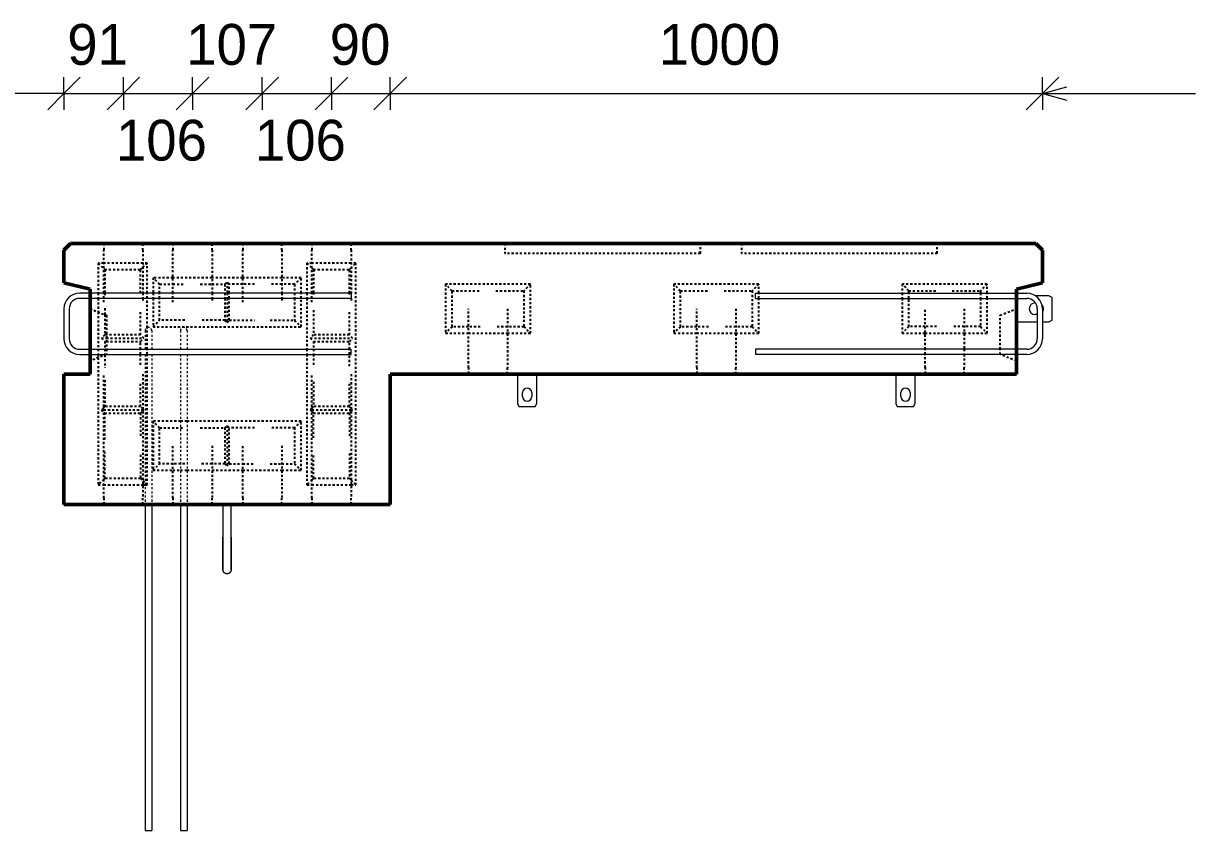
# Model space of a CAD drawing. Header units: millimetres. Extents: x -2992 to 12313, y -2035 to 19954.
# Drawn here: x -441 to 1356, y 17235 to 18473 of the extents above; entities that cross this region are included whole.
import ezdxf

# ---------------------------------------------------------------- set-up
doc = ezdxf.new("R2010")
doc.units = ezdxf.units.MM
doc.linetypes.add('Dash', pattern=[6.36, 3.18, -3.18])
for name, color, linetype, lineweight in [('A-ANNO-DIMS', 211, 'Continuous', 9), ('A-ANNO-DIMS-25', 211, 'Continuous', 9), ('A-DETL-MBND', 5, 'Continuous', 18), ('A-GENM', 13, 'Continuous', 18), ('A-WALL', 113, 'Continuous', 25), ('A-WALL-HDLN', 110, 'Dash', 25), ('G-ANNO-TEXT', 231, 'Continuous', 9), ('S-RBAR', 171, 'Continuous', 18)]:
    doc.layers.add(name, color=color, linetype=linetype, lineweight=lineweight)
doc.styles.add('Nirmala UI Semilight_1', font='NirmalaS.ttf', dxfattribs={"height": 62.5})
doc.dimstyles.new('Arrow_Filled_-_2_5_NI_UI', dxfattribs={"dimscale": 304.8, "dimtxt": 65.460247, "dimasz": 0.164042, "dimexe": 0.082021, "dimexo": 0.0625, "dimgap": 0.082021, "dimtad": 1, "dimdec": 0, "dimzin": 0, "dimdsep": 46, "dimtxsty": 'Nirmala UI Semilight_1', "dimblk1": 'OBLIQUE', "dimblk2": 'OBLIQUE', "dimsah": 1, "dimcen": 0.09, "dimazin": 0, "dimtfac": 1, "dimtdec": 4, "dimtix": 1, "dimtmove": 0, "dimatfit": 3, "dimfxl": 0.082021, "dimfxlon": 1, "dimtvp": 1, "dimtolj": 1, "dimtzin": 0, "dimarcsym": 2})
doc.dimstyles.new('Arrow_Filled_-_2_5_NI_UI_1', dxfattribs={"dimscale": 304.8, "dimtxt": 65.460247, "dimasz": 0.164042, "dimexe": 0.082021, "dimexo": 0.0625, "dimgap": 0.082021, "dimtad": 1, "dimdec": 0, "dimzin": 0, "dimdsep": 46, "dimtxsty": 'Nirmala UI Semilight_1', "dimblk1": 'OBLIQUE', "dimblk2": 'OBLIQUE', "dimsah": 1, "dimcen": 0.09, "dimazin": 0, "dimtfac": 1, "dimtdec": 4, "dimtix": 1, "dimtmove": 2, "dimatfit": 3, "dimfxl": 0.082021, "dimfxlon": 1, "dimtvp": 1, "dimtolj": 1, "dimtzin": 0, "dimarcsym": 2})

# ---------------------------------------------------------------- blocks, each defined once
blk = doc.blocks.new('RR spread anchor face based - RR-SA-2_5-150-1726819-Elevation Top')
at = {"layer": 'A-GENM'}
for p, q in [((1783.8, 17935.4), (1783.8, 17890.4)), ((1813.8, 17890.4), (1813.8, 17935.4)), ((1791.8, 17900.9), (1791.8, 17906.9)), ((1805.8, 17906.9), (1805.8, 17900.9)), ((1783.8, 17890.4), (1786.3, 17885.4)), ((1786.3, 17885.4), (1811.3, 17885.4)), ((1811.3, 17885.4), (1813.8, 17890.4))]:
    blk.add_line(p, q, dxfattribs=at)
for centre, start, end in [((1798.8, 17906.9), 360, 180), ((1798.8, 17900.9), 180, 0)]:
    blk.add_arc(centre, 7, start, end, dxfattribs=at)
blk = doc.blocks.new('RR spread anchor face based - RR-SA-3_0-200-1726827-Elevation Top')
at = {"layer": 'A-GENM'}
for p, q in [((2577.5, 18044.4), (2577.8, 18044.4)), ((2598.8, 18055.4), (2577.9, 18055.4)), ((2603.8, 18052.9), (2598.8, 18055.4)), ((2603.8, 18017.9), (2603.8, 18052.9)), ((2580.8, 18026.4), (2577.5, 18026.4)), ((2548.8, 18015.4), (2580.8, 18015.4)), ((2588.8, 18015.4), (2598.8, 18015.4)), ((2598.8, 18015.4), (2603.8, 18017.9))]:
    blk.add_line(p, q, dxfattribs=at)
for centre, start, end in [((2577.5, 18035.4), 90, 270), ((2581.5, 18035.4), 325.337, 43.1233)]:
    blk.add_arc(centre, 9, start, end, dxfattribs=at)
blk = doc.blocks.new('12_7Ø_ Lifting Insert_COLUMN - 12_9Ø Lifting insert-1653057-Elevation Top')
at = {"layer": 'A-GENM'}
for p, q in [((1332.5, 17735.4), (1332.5, 17685.4)), ((1345.2, 17685.4), (1345.2, 17735.4))]:
    blk.add_line(p, q, dxfattribs=at)
at = {"layer": 'A-GENM', "flags": 128}
for points in [[(1332.5, 17685.4), (1332.5, 17683.4), (1332.5, 17681.4), (1332.5, 17679.4), (1332.5, 17677.5), (1332.5, 17675.5), (1332.5, 17673.5), (1332.5, 17671.6), (1332.5, 17669.7), (1332.5, 17667.8), (1332.5, 17666), (1332.5, 17664.1), (1332.5, 17662.3), (1332.5, 17660.6), (1332.5, 17658.9), (1332.5, 17657.2), (1332.5, 17655.6), (1332.5, 17654), (1332.5, 17652.5), (1332.5, 17651), (1332.5, 17649.6), (1332.5, 17648.2), (1332.5, 17646.9), (1332.5, 17645.7), (1332.5, 17644.5), (1332.5, 17643.4), (1332.5, 17642.3), (1332.5, 17641.3), (1332.5, 17640.4), (1332.5, 17639.6), (1332.5, 17638.8), (1332.5, 17638.1), (1332.5, 17637.5), (1332.5, 17637), (1332.5, 17636.5), (1332.5, 17636.2), (1332.5, 17635.9), (1332.5, 17635.6), (1332.5, 17635.5), (1332.5, 17635.4), (1332.5, 17635.4)], [(1332.5, 17635.4), (1332.5, 17635.5), (1332.5, 17635.6), (1332.5, 17635.8), (1332.5, 17636.1), (1332.5, 17636.4), (1332.5, 17636.9), (1332.5, 17637.4), (1332.5, 17638), (1332.5, 17638.6), (1332.5, 17639.4), (1332.5, 17640.2), (1332.5, 17641.1), (1332.5, 17642), (1332.5, 17643.1), (1332.5, 17644.2), (1332.5, 17645.3), (1332.5, 17646.6), (1332.5, 17647.8), (1332.5, 17649.2), (1332.5, 17650.6), (1332.5, 17652.1), (1332.5, 17653.6), (1332.5, 17655.1), (1332.5, 17656.8), (1332.5, 17658.4), (1332.5, 17660.1), (1332.5, 17661.9), (1332.5, 17663.6), (1332.5, 17665.5), (1332.5, 17667.3), (1332.5, 17669.2), (1332.5, 17671.1), (1332.5, 17673), (1332.5, 17675), (1332.5, 17676.9), (1332.5, 17678.9), (1332.5, 17680.9), (1332.5, 17682.9), (1332.5, 17684.9), (1332.5, 17685.4)], [(1345.2, 17685.4), (1345.2, 17683.4), (1345.2, 17681.4), (1345.2, 17679.4), (1345.2, 17677.5), (1345.2, 17675.5), (1345.2, 17673.5), (1345.2, 17671.6), (1345.2, 17669.7), (1345.2, 17667.8), (1345.2, 17666), (1345.2, 17664.1), (1345.2, 17662.3), (1345.2, 17660.6), (1345.2, 17658.9), (1345.2, 17657.2), (1345.2, 17655.6), (1345.2, 17654), (1345.2, 17652.5), (1345.2, 17651), (1345.2, 17649.6), (1345.2, 17648.2), (1345.2, 17646.9), (1345.2, 17645.7), (1345.2, 17644.5), (1345.2, 17643.4), (1345.2, 17642.3), (1345.2, 17641.3), (1345.2, 17640.4), (1345.2, 17639.6), (1345.2, 17638.8), (1345.2, 17638.1), (1345.2, 17637.5), (1345.2, 17637), (1345.2, 17636.5), (1345.2, 17636.2), (1345.2, 17635.9), (1345.2, 17635.6), (1345.2, 17635.5), (1345.2, 17635.4), (1345.2, 17635.4)], [(1345.2, 17635.4), (1345.2, 17635.5), (1345.2, 17635.6), (1345.2, 17635.8), (1345.2, 17636.1), (1345.2, 17636.4), (1345.2, 17636.9), (1345.2, 17637.4), (1345.2, 17638), (1345.2, 17638.6), (1345.2, 17639.4), (1345.2, 17640.2), (1345.2, 17641.1), (1345.2, 17642), (1345.2, 17643.1), (1345.2, 17644.2), (1345.2, 17645.3), (1345.2, 17646.6), (1345.2, 17647.8), (1345.2, 17649.2), (1345.2, 17650.6), (1345.2, 17652.1), (1345.2, 17653.6), (1345.2, 17655.1), (1345.2, 17656.8), (1345.2, 17658.4), (1345.2, 17660.1), (1345.2, 17661.9), (1345.2, 17663.6), (1345.2, 17665.5), (1345.2, 17667.3), (1345.2, 17669.2), (1345.2, 17671.1), (1345.2, 17673), (1345.2, 17675), (1345.2, 17676.9), (1345.2, 17678.9), (1345.2, 17680.9), (1345.2, 17682.9), (1345.2, 17684.9), (1345.2, 17685.4)], [(1345.2, 17635.4), (1345.1, 17635.2), (1345.1, 17634.9), (1345.1, 17634.7), (1345.1, 17634.4), (1345, 17634.2), (1345, 17633.9), (1344.9, 17633.7), (1344.8, 17633.4), (1344.7, 17633.2), (1344.7, 17633), (1344.5, 17632.7), (1344.4, 17632.5), (1344.3, 17632.3), (1344.2, 17632.1), (1344, 17631.8), (1343.9, 17631.6), (1343.7, 17631.4), (1343.6, 17631.2), (1343.4, 17631.1), (1343.2, 17630.9), (1343, 17630.7), (1342.8, 17630.5), (1342.7, 17630.4), (1342.4, 17630.2), (1342.2, 17630.1), (1342, 17630), (1341.8, 17629.8), (1341.6, 17629.7), (1341.3, 17629.6), (1341.1, 17629.5), (1340.9, 17629.4), (1340.6, 17629.3), (1340.4, 17629.3), (1340.1, 17629.2), (1339.9, 17629.2), (1339.6, 17629.1), (1339.4, 17629.1), (1339.1, 17629.1), (1338.9, 17629.1), (1338.6, 17629.1), (1338.4, 17629.1), (1338.1, 17629.1), (1337.9, 17629.2), (1337.6, 17629.2), (1337.4, 17629.2), (1337.1, 17629.3), (1336.9, 17629.4), (1336.6, 17629.5), (1336.4, 17629.6), (1336.2, 17629.7), (1335.9, 17629.8), (1335.7, 17629.9), (1335.5, 17630), (1335.3, 17630.2), (1335.1, 17630.3), (1334.9, 17630.5), (1334.7, 17630.6), (1334.5, 17630.8), (1334.3, 17631), (1334.1, 17631.1), (1334, 17631.3), (1333.8, 17631.5), (1333.6, 17631.7), (1333.5, 17631.9), (1333.4, 17632.2), (1333.2, 17632.4), (1333.1, 17632.6), (1333, 17632.8), (1332.9, 17633.1), (1332.8, 17633.3), (1332.7, 17633.5), (1332.7, 17633.8), (1332.6, 17634), (1332.6, 17634.3), (1332.5, 17634.5), (1332.5, 17634.8), (1332.5, 17635), (1332.5, 17635.3), (1332.5, 17635.4)]]:
    blk.add_lwpolyline(points, dxfattribs=at)
blk = doc.blocks.new('DIMBLOCK4-Elevation Top')
at = {"layer": 'A-ANNO-DIMS-25'}
for p, q in [((-378.7, 18365.4), (-353.7, 18390.4)), ((-378.7, 18365.4), (-378.7, 18390.4)), ((-287.7, 18365.4), (-262.7, 18390.4)), ((-287.7, 18365.4), (-287.7, 18390.4)), ((-378.7, 18365.4), (-403.7, 18340.4)), ((-378.7, 18365.4), (-287.7, 18365.4)), ((-378.7, 18365.4), (-378.7, 18340.4)), ((-287.7, 18365.4), (-312.7, 18340.4)), ((-287.7, 18365.4), (-287.7, 18340.4))]:
    blk.add_line(p, q, dxfattribs=at)
at = {"layer": 'A-ANNO-DIMS-25', "color": 0, "insert": (-373.7, 18472), "char_height": 62.5, "width": 97.119, "attachment_point": 1, "line_spacing_factor": 1.142579, "style": 'Nirmala UI Semilight_1'}
blk.add_mtext('91', dxfattribs=at)
blk = doc.blocks.new('_Oblique')
at = {"color": 0, "linetype": 'ByBlock', "lineweight": -2}
blk.add_line((-0.5, -0.5), (0.5, 0.5), dxfattribs=at)
blk = doc.blocks.new('DIMBLOCK5-Elevation Top')
at = {"layer": 'A-ANNO-DIMS-25'}
for p, q in [((-287.7, 18365.4), (-262.7, 18390.4)), ((-287.7, 18365.4), (-287.7, 18390.4)), ((-181.7, 18365.4), (-156.7, 18390.4)), ((-181.7, 18365.4), (-181.7, 18390.4)), ((-287.7, 18365.4), (-312.7, 18340.4)), ((-287.7, 18365.4), (-181.7, 18365.4)), ((-287.7, 18365.4), (-287.7, 18340.4)), ((-181.7, 18365.4), (-206.7, 18340.4)), ((-181.7, 18365.4), (-181.7, 18340.4))]:
    blk.add_line(p, q, dxfattribs=at)
at = {"layer": 'A-ANNO-DIMS-25', "color": 0, "insert": (-299, 18325.1), "char_height": 62.5, "width": 154.248, "attachment_point": 1, "line_spacing_factor": 1.142579, "style": 'Nirmala UI Semilight_1'}
blk.add_mtext('106', dxfattribs=at)
blk = doc.blocks.new('DIMBLOCK6-Elevation Top')
at = {"layer": 'A-ANNO-DIMS-25'}
for p, q in [((-181.7, 18365.4), (-156.7, 18390.4)), ((-181.7, 18365.4), (-181.7, 18390.4)), ((-74.7, 18365.4), (-49.7, 18390.4)), ((-74.7, 18365.4), (-74.7, 18390.4)), ((-181.7, 18365.4), (-206.7, 18340.4)), ((-181.7, 18365.4), (-74.7, 18365.4)), ((-181.7, 18365.4), (-181.7, 18340.4)), ((-74.7, 18365.4), (-99.7, 18340.4)), ((-74.7, 18365.4), (-74.7, 18340.4))]:
    blk.add_line(p, q, dxfattribs=at)
at = {"layer": 'A-ANNO-DIMS-25', "color": 0, "insert": (-191.3, 18472), "char_height": 62.5, "width": 151.392, "attachment_point": 1, "line_spacing_factor": 1.142579, "style": 'Nirmala UI Semilight_1'}
blk.add_mtext('107', dxfattribs=at)
blk = doc.blocks.new('DIMBLOCK7-Elevation Top')
at = {"layer": 'A-ANNO-DIMS-25'}
for p, q in [((-74.7, 18365.4), (-49.7, 18390.4)), ((-74.7, 18365.4), (-74.7, 18390.4)), ((31.3, 18365.4), (56.3, 18390.4)), ((31.3, 18365.4), (31.3, 18390.4)), ((-74.7, 18365.4), (-99.7, 18340.4)), ((-74.7, 18365.4), (31.3, 18365.4)), ((-74.7, 18365.4), (-74.7, 18340.4)), ((31.3, 18365.4), (6.3, 18340.4)), ((31.3, 18365.4), (31.3, 18340.4))]:
    blk.add_line(p, q, dxfattribs=at)
at = {"layer": 'A-ANNO-DIMS-25', "color": 0, "insert": (-86, 18325.1), "char_height": 62.5, "width": 154.248, "attachment_point": 1, "line_spacing_factor": 1.142579, "style": 'Nirmala UI Semilight_1'}
blk.add_mtext('106', dxfattribs=at)
blk = doc.blocks.new('DIMBLOCK8-Elevation Top')
at = {"layer": 'A-ANNO-DIMS-25'}
for p, q in [((31.3, 18365.4), (56.3, 18390.4)), ((31.3, 18365.4), (31.3, 18390.4)), ((121.3, 18365.4), (146.3, 18390.4)), ((121.3, 18365.4), (121.3, 18390.4)), ((31.3, 18365.4), (6.3, 18340.4)), ((31.3, 18365.4), (121.3, 18365.4)), ((31.3, 18365.4), (31.3, 18340.4)), ((121.3, 18365.4), (96.3, 18340.4)), ((121.3, 18365.4), (121.3, 18340.4))]:
    blk.add_line(p, q, dxfattribs=at)
at = {"layer": 'A-ANNO-DIMS-25', "color": 0, "insert": (28.7, 18472), "char_height": 62.5, "width": 114.258, "attachment_point": 1, "line_spacing_factor": 1.142579, "style": 'Nirmala UI Semilight_1'}
blk.add_mtext('90', dxfattribs=at)
blk = doc.blocks.new('DIMBLOCK9-Elevation Top')
at = {"layer": 'A-ANNO-DIMS-25'}
for p, q in [((121.3, 18365.4), (146.3, 18390.4)), ((121.3, 18365.4), (121.3, 18390.4)), ((1121.3, 18365.4), (1146.3, 18390.4)), ((1121.3, 18365.4), (1121.3, 18390.4)), ((121.3, 18365.4), (96.3, 18340.4)), ((121.3, 18365.4), (1121.3, 18365.4)), ((121.3, 18365.4), (121.3, 18340.4)), ((1121.3, 18365.4), (1096.3, 18340.4)), ((1121.3, 18365.4), (1121.3, 18340.4))]:
    blk.add_line(p, q, dxfattribs=at)
at = {"layer": 'A-ANNO-DIMS-25', "color": 0, "insert": (533.2, 18472), "char_height": 62.5, "width": 211.377, "attachment_point": 1, "line_spacing_factor": 1.142579, "style": 'Nirmala UI Semilight_1'}
blk.add_mtext('1000', dxfattribs=at)

msp = doc.modelspace()

# ---------------------------------------------------------------- linework, layer by layer
at = {"layer": 'A-DETL-MBND'}
for p, q in [((-378.7, 18365.4), (-555.2, 18365.4)), ((-254.2, 17235.4), (-253.4, 17235.4))]:
    msp.add_line(p, q, dxfattribs=at)
at = {"layer": 'A-WALL', "lineweight": 50}
for p, q in [((-368.7, 18135.4), (-378.7, 18125.4)), ((1111.3, 18135.4), (-368.7, 18135.4)), ((1121.3, 18125.4), (1111.3, 18135.4)), ((-378.7, 18125.4), (-378.7, 18075.4)), ((1121.3, 18075.4), (1121.3, 18125.4)), ((-378.7, 18075.4), (-338.7, 18065.4)), ((-338.7, 18065.4), (-338.7, 17935.4)), ((1081.3, 18065.4), (1121.3, 18075.4)), ((1081.3, 17935.4), (1081.3, 18065.4)), ((-338.7, 17935.4), (-378.7, 17935.4)), ((-378.7, 17935.4), (-378.7, 17735.4)), ((121.3, 17935.4), (1081.3, 17935.4)), ((121.3, 17735.4), (121.3, 17935.4)), ((-378.7, 17735.4), (121.3, 17735.4))]:
    msp.add_line(p, q, dxfattribs=at)
at = {"layer": 'A-WALL-HDLN'}
for p, q in [((-317.7, 18135.4), (-317.7, 18125.4)), ((-257.7, 18125.4), (-257.7, 18135.4)), ((-211.7, 18135.4), (-211.7, 18125.4)), ((-151.7, 18125.4), (-151.7, 18135.4)), ((-104.7, 18135.4), (-104.7, 18125.4)), ((-44.7, 18125.4), (-44.7, 18135.4)), ((1.3, 18135.4), (1.3, 18125.4)), ((61.3, 18125.4), (61.3, 18135.4)), ((296.9, 18135.4), (296.9, 18120.4)), ((596.9, 18120.4), (596.9, 18135.4)), ((660.1, 18135.4), (660.1, 18120.4)), ((960.1, 18120.4), (960.1, 18135.4)), ((596.9, 18120.4), (296.9, 18120.4)), ((960.1, 18120.4), (660.1, 18120.4)), ((-317.8, 18105.4), (-326.2, 18105.4)), ((-326.2, 18105.4), (-326.2, 18059.5)), ((-326.2, 18105.4), (-317.8, 18097)), ((-257.8, 18105.4), (-317.7, 18105.4)), ((-317.7, 18096.9), (-316.2, 18095.4)), ((-316.2, 18095.4), (-261.2, 18095.4)), ((-316.2, 18095.4), (-316.2, 18059.5)), ((-261.2, 18095.4), (-257.8, 18098.9)), ((-261.2, 18059.5), (-261.2, 18095.4)), ((-251.2, 18105.4), (-257.7, 18105.4)), ((-257.7, 18099), (-251.2, 18105.4)), ((-251.2, 18059.5), (-251.2, 18105.4)), ((1.2, 18105.4), (-6.2, 18105.4)), ((-6.2, 18105.4), (-6.2, 18059.5)), ((-6.2, 18105.4), (1.2, 18098)), ((61.2, 18105.4), (1.3, 18105.4)), ((1.3, 18097.9), (3.8, 18095.4)), ((3.8, 18095.4), (58.8, 18095.4)), ((3.8, 18095.4), (3.8, 18059.5)), ((58.8, 18095.4), (61.2, 18097.9)), ((58.8, 18059.5), (58.8, 18095.4)), ((68.8, 18105.4), (61.3, 18105.4)), ((61.3, 18098), (68.8, 18105.4)), ((68.8, 17765.4), (68.8, 18105.4)), ((-242.1, 18082.9), (-242.1, 18059.5)), ((-211.8, 18082.9), (-242.1, 18082.9)), ((-232.1, 18072.9), (-242.1, 18082.9)), ((-151.8, 18082.9), (-211.7, 18082.9)), ((-104.8, 18082.9), (-151.7, 18082.9)), ((-132.1, 18072.9), (-128.7, 18076.3)), ((-125.3, 18072.9), (-128.7, 18076.3)), ((-128.7, 18076.3), (-128.7, 18059.5)), ((-44.8, 18082.9), (-104.7, 18082.9)), ((-15.3, 18082.9), (-44.7, 18082.9)), ((-15.3, 18082.9), (-25.3, 18072.9)), ((-15.3, 18059.5), (-15.3, 18082.9)), ((-326.2, 18059.4), (-326.2, 18051.5)), ((-316.2, 18059.4), (-316.2, 18054.8)), ((-251.2, 18051.5), (-251.2, 18059.4)), ((-242.1, 18059.4), (-242.1, 18051.5)), ((-232.1, 18059.5), (-232.1, 18072.9)), ((-232.1, 18072.9), (-211.8, 18072.9)), ((-232.1, 18051.5), (-232.1, 18059.4)), ((-211.7, 18072.9), (-193.7, 18072.9)), ((-169.7, 18072.9), (-151.8, 18072.9)), ((-151.7, 18072.9), (-132.1, 18072.9)), ((-132.1, 18072.9), (-132.1, 18059.5)), ((-132.1, 18059.4), (-132.1, 18051.5)), ((-128.7, 18059.4), (-128.7, 18051.5)), ((-104.8, 18072.9), (-125.3, 18072.9)), ((-125.3, 18059.5), (-125.3, 18072.9)), ((-125.3, 18051.5), (-125.3, 18059.4)), ((-86.7, 18072.9), (-104.7, 18072.9)), ((-44.8, 18072.9), (-62.7, 18072.9)), ((-25.3, 18072.9), (-44.7, 18072.9)), ((-25.3, 18072.9), (-25.3, 18059.5)), ((-25.3, 18059.4), (-25.3, 18051.5)), ((-15.3, 18051.5), (-15.3, 18059.4)), ((-6.2, 18059.4), (-6.2, 18051.5)), ((3.8, 18059.4), (3.8, 18057.4)), ((58.8, 18057.4), (58.8, 18059.4)), ((336.3, 18072.9), (206.3, 18072.9)), ((206.3, 18072.9), (206.3, 17997.9)), ((216.3, 18062.9), (206.3, 18072.9)), ((216.3, 18062.9), (259.3, 18062.9)), ((216.3, 18007.9), (216.3, 18062.9)), ((283.3, 18062.9), (326.3, 18062.9)), ((336.3, 18072.9), (326.3, 18062.9)), ((326.3, 18062.9), (326.3, 18007.9)), ((336.3, 17997.9), (336.3, 18072.9)), ((686.3, 18072.9), (556.3, 18072.9)), ((556.3, 18072.9), (556.3, 17997.9)), ((566.3, 18062.9), (556.3, 18072.9)), ((566.3, 18062.9), (609.3, 18062.9)), ((566.3, 18007.9), (566.3, 18062.9)), ((633.3, 18062.9), (676.3, 18062.9)), ((686.3, 18072.9), (676.3, 18062.9)), ((676.3, 18062.9), (676.3, 18007.9)), ((686.3, 18059.5), (686.3, 18072.9)), ((686.3, 18051.5), (686.3, 18059.4)), ((1036.3, 18073.1), (906.3, 18073.1)), ((906.3, 18073.1), (906.3, 18059.5)), ((916.3, 18063.1), (906.3, 18073.1)), ((906.3, 18059.4), (906.3, 18051.5)), ((916.3, 18063.1), (959.6, 18063.1)), ((916.3, 18059.5), (916.3, 18063.1)), ((916.3, 18051.5), (916.3, 18059.4)), ((982.9, 18063.1), (1026.3, 18063.1)), ((1036.3, 18073.1), (1026.3, 18063.1)), ((1026.3, 18063.1), (1026.3, 18059.5)), ((1026.3, 18059.4), (1026.3, 18051.5)), ((1036.3, 18059.5), (1036.3, 18073.1)), ((1036.3, 18051.5), (1036.3, 18059.4)), ((-326.2, 18051.4), (-326.2, 18030.5)), ((-251.2, 18006.6), (-251.2, 18051.4)), ((-242.1, 18051.4), (-242.1, 18007.9)), ((-232.1, 18017.9), (-232.1, 18051.4)), ((-132.1, 18051.4), (-132.1, 18017.9)), ((-128.7, 18051.4), (-128.7, 18014.5)), ((-125.3, 18017.9), (-125.3, 18051.4)), ((-25.3, 18051.4), (-25.3, 18017.9)), ((-15.3, 18007.9), (-15.3, 18051.4)), ((-6.2, 18051.4), (-6.2, 17973.5)), ((686.3, 17997.9), (686.3, 18051.4)), ((906.3, 18051.4), (906.3, 17998.1)), ((916.3, 18008.1), (916.3, 18051.4)), ((1026.3, 18051.4), (1026.3, 18008.1)), ((1036.3, 17998.1), (1036.3, 18051.4)), ((-338.7, 18035.4), (-313.7, 18025.4)), ((-326.2, 18030.4), (-326.2, 17973.5)), ((-316.2, 18036.1), (-316.2, 18026.5)), ((-316.2, 18026.4), (-316.2, 17995.4)), ((-313.7, 18025.4), (-313.7, 17973.5)), ((-261.2, 17995.4), (-261.2, 18031.4)), ((3.8, 18033.4), (3.8, 17995.4)), ((58.8, 17995.4), (58.8, 18033.4)), ((1056.3, 18025.4), (1081.2, 18035.4)), ((1056.3, 17973.5), (1056.3, 18025.4)), ((-251.2, 17973.5), (-251.2, 18006.5)), ((-242.1, 18007.9), (-232.1, 18017.9)), ((-242.1, 18007.9), (-15.3, 18007.9)), ((-193.7, 18017.9), (-232.1, 18017.9)), ((-132.1, 18017.9), (-169.7, 18017.9)), ((-132.1, 18017.9), (-128.7, 18014.5)), ((-128.7, 18014.5), (-125.3, 18017.9)), ((-125.3, 18017.9), (-86.7, 18017.9)), ((-62.7, 18017.9), (-25.3, 18017.9)), ((-25.3, 18017.9), (-15.3, 18007.9)), ((216.3, 18007.9), (206.3, 17997.9)), ((241.2, 18007.9), (216.3, 18007.9)), ((259.3, 18007.9), (241.3, 18007.9)), ((301.2, 18007.9), (283.3, 18007.9)), ((326.3, 18007.9), (301.3, 18007.9)), ((326.3, 18007.9), (336.3, 17997.9)), ((566.3, 18007.9), (556.3, 17997.9)), ((591.2, 18007.9), (566.3, 18007.9)), ((609.3, 18007.9), (591.3, 18007.9)), ((651.2, 18007.9), (633.3, 18007.9)), ((676.3, 18007.9), (651.3, 18007.9)), ((676.3, 18007.9), (686.3, 17997.9)), ((916.3, 18008.1), (906.3, 17998.1)), ((941.2, 18008.1), (916.3, 18008.1)), ((959, 18008.1), (941.3, 18008.1)), ((1001.2, 18008.1), (983.6, 18008.1)), ((1026.3, 18008.1), (1001.3, 18008.1)), ((1026.3, 18008.1), (1036.3, 17998.1)), ((-316.2, 17995.4), (-321.2, 17990.4)), ((-321.2, 17990.4), (-316.2, 17985.4)), ((-321.2, 17990.4), (-313.8, 17990.4)), ((-313.8, 17995.4), (-316.2, 17995.4)), ((-261.2, 17995.4), (-313.7, 17995.4)), ((-313.7, 17990.4), (-256.2, 17990.4)), ((-256.2, 17990.4), (-261.2, 17995.4)), ((-261.2, 17985.4), (-256.2, 17990.4)), ((3.8, 17995.4), (-1.2, 17990.4)), ((-1.2, 17990.4), (3.8, 17985.4)), ((-1.2, 17990.4), (63.8, 17990.4)), ((58.8, 17995.4), (3.8, 17995.4)), ((63.8, 17990.4), (58.8, 17995.4)), ((58.8, 17985.4), (63.8, 17990.4)), ((206.3, 17997.9), (241.2, 17997.9)), ((241.3, 17997.9), (301.2, 17997.9)), ((301.3, 17997.9), (336.3, 17997.9)), ((556.3, 17997.9), (591.2, 17997.9)), ((591.3, 17997.9), (651.2, 17997.9)), ((651.3, 17997.9), (686.3, 17997.9)), ((906.3, 17998.1), (941.2, 17998.1)), ((941.3, 17998.1), (1001.2, 17998.1)), ((1001.3, 17998.1), (1036.3, 17998.1)), ((-326.2, 17973.4), (-326.2, 17965.5)), ((-316.2, 17985.4), (-316.2, 17973.5)), ((-316.2, 17985.4), (-313.8, 17985.4)), ((-316.2, 17973.4), (-316.2, 17965.5)), ((-313.7, 17985.4), (-261.2, 17985.4)), ((-313.7, 17973.4), (-313.7, 17965.4)), ((-261.2, 17973.5), (-261.2, 17985.4)), ((-261.2, 17965.5), (-261.2, 17973.4)), ((-251.2, 17965.5), (-251.2, 17973.4)), ((-6.2, 17973.4), (-6.2, 17965.5)), ((3.8, 17985.4), (3.8, 17973.5)), ((3.8, 17985.4), (58.8, 17985.4)), ((3.8, 17973.4), (3.8, 17965.5)), ((58.8, 17973.5), (58.8, 17985.4)), ((58.8, 17965.5), (58.8, 17973.4)), ((941.3, 17965.5), (941.3, 17973.4)), ((1056.3, 17965.4), (1056.3, 17973.4)), ((-313.9, 17965.4), (-338.7, 17955.5)), ((-326.2, 17965.4), (-326.2, 17960.5)), ((-326.2, 17960.4), (-326.2, 17765.4)), ((-316.2, 17965.4), (-316.2, 17964.5)), ((-316.2, 17964.4), (-316.2, 17944.8)), ((-261.2, 17949.5), (-261.2, 17965.4)), ((-251.2, 17765.4), (-251.2, 17965.4)), ((-6.2, 17965.4), (-6.2, 17765.4)), ((3.8, 17965.4), (3.8, 17947.4)), ((58.8, 17947.4), (58.8, 17965.4)), ((1081.2, 17955.5), (1056.4, 17965.4)), ((241.3, 17945.4), (241.3, 17935.5)), ((301.3, 17935.5), (301.3, 17945.4)), ((591.3, 17945.4), (591.3, 17935.4)), ((651.3, 17935.4), (651.3, 17945.4)), ((941.3, 17945.4), (941.3, 17935.5)), ((1001.3, 17935.5), (1001.3, 17945.4)), ((-316.2, 17926.1), (-316.2, 17885.4)), ((-261.2, 17885.4), (-261.2, 17921.4)), ((3.8, 17923.4), (3.8, 17885.4)), ((58.8, 17885.4), (58.8, 17923.4)), ((-317.8, 17883.9), (-321.2, 17880.4)), ((-321.2, 17880.4), (-317.8, 17877)), ((-321.2, 17880.4), (-317.8, 17880.4)), ((-316.2, 17885.4), (-317.7, 17884)), ((-317.7, 17880.4), (-257.8, 17880.4)), ((-261.2, 17885.4), (-316.2, 17885.4)), ((-257.8, 17882), (-261.2, 17885.4)), ((-261.2, 17875.4), (-257.8, 17878.9)), ((-256.2, 17880.4), (-257.7, 17881.9)), ((-257.7, 17879), (-256.2, 17880.4)), ((-257.7, 17880.4), (-256.2, 17880.4)), ((1.2, 17882.9), (-1.2, 17880.4)), ((-1.2, 17880.4), (1.2, 17878)), ((-1.2, 17880.4), (1.2, 17880.4)), ((3.8, 17885.4), (1.3, 17883)), ((1.3, 17880.4), (61.2, 17880.4)), ((58.8, 17885.4), (3.8, 17885.4)), ((61.2, 17883), (58.8, 17885.4)), ((63.8, 17880.4), (61.3, 17882.9)), ((61.3, 17878), (63.8, 17880.4)), ((61.3, 17880.4), (63.8, 17880.4)), ((-317.7, 17876.9), (-316.2, 17875.4)), ((-316.2, 17834.8), (-316.2, 17875.4)), ((-316.2, 17875.4), (-261.2, 17875.4)), ((-261.2, 17875.4), (-261.2, 17839.5)), ((-242.1, 17862.9), (-242.1, 17787.9)), ((-200.1, 17862.9), (-242.1, 17862.9)), ((-232.1, 17852.9), (-242.1, 17862.9)), ((-190.1, 17862.9), (-200, 17862.9)), ((-15.3, 17862.9), (-190, 17862.9)), ((-15.3, 17862.9), (-25.3, 17852.9)), ((-15.3, 17787.9), (-15.3, 17862.9)), ((1.3, 17877.9), (3.8, 17875.4)), ((3.8, 17837.4), (3.8, 17875.4)), ((3.8, 17875.4), (58.8, 17875.4)), ((58.8, 17875.4), (61.2, 17877.9)), ((58.8, 17875.4), (58.8, 17837.4)), ((-232.1, 17797.9), (-232.1, 17852.9)), ((-232.1, 17852.9), (-200.1, 17852.9)), ((-200, 17852.9), (-193.7, 17852.9)), ((-169.7, 17852.9), (-132.1, 17852.9)), ((-132.1, 17852.9), (-128.7, 17856.3)), ((-132.1, 17852.9), (-132.1, 17797.9)), ((-125.3, 17852.9), (-128.7, 17856.3)), ((-128.7, 17856.3), (-128.7, 17794.5)), ((-86.7, 17852.9), (-125.3, 17852.9)), ((-125.3, 17797.9), (-125.3, 17852.9)), ((-25.3, 17852.9), (-62.7, 17852.9)), ((-25.3, 17852.9), (-25.3, 17797.9)), ((-316.2, 17775.4), (-316.2, 17816.1)), ((-261.2, 17811.4), (-261.2, 17775.4)), ((3.8, 17775.4), (3.8, 17813.4)), ((58.8, 17813.4), (58.8, 17775.4)), ((-242.1, 17787.9), (-232.1, 17797.9)), ((-211.8, 17797.9), (-232.1, 17797.9)), ((-200.1, 17797.9), (-211.7, 17797.9)), ((-193.7, 17797.9), (-200, 17797.9)), ((-151.8, 17797.9), (-169.7, 17797.9)), ((-132.1, 17797.9), (-151.7, 17797.9)), ((-132.1, 17797.9), (-128.7, 17794.5)), ((-128.7, 17794.5), (-125.3, 17797.9)), ((-125.3, 17797.9), (-104.8, 17797.9)), ((-104.7, 17797.9), (-86.7, 17797.9)), ((-62.7, 17797.9), (-44.8, 17797.9)), ((-44.7, 17797.9), (-25.3, 17797.9)), ((-25.3, 17797.9), (-15.3, 17787.9)), ((-317.8, 17773.9), (-326.2, 17765.4)), ((-316.2, 17775.4), (-317.7, 17774)), ((-261.2, 17775.4), (-316.2, 17775.4)), ((-261.2, 17775.4), (-257.8, 17772)), ((-257.7, 17771.9), (-254.2, 17768.4)), ((-242.1, 17787.9), (-211.8, 17787.9)), ((-211.7, 17787.9), (-200.1, 17787.9)), ((-200, 17787.9), (-190.1, 17787.9)), ((-190, 17787.9), (-151.8, 17787.9)), ((-151.7, 17787.9), (-104.8, 17787.9)), ((-104.7, 17787.9), (-44.8, 17787.9)), ((-44.7, 17787.9), (-15.3, 17787.9)), ((1.2, 17772.9), (-6.2, 17765.4)), ((3.8, 17775.4), (1.3, 17773)), ((58.8, 17775.4), (3.8, 17775.4)), ((58.8, 17775.4), (61.2, 17773)), ((61.3, 17772.9), (68.8, 17765.4)), ((-326.2, 17765.4), (-317.8, 17765.4)), ((-317.7, 17765.4), (-257.8, 17765.4)), ((-257.7, 17765.4), (-254.2, 17765.4)), ((-254.1, 17768.3), (-251.2, 17765.4)), ((-254.1, 17765.4), (-251.2, 17765.4)), ((-6.2, 17765.4), (1.2, 17765.4)), ((1.3, 17765.4), (61.2, 17765.4)), ((61.3, 17765.4), (68.8, 17765.4)), ((-317.7, 17745.4), (-317.7, 17735.4)), ((-257.7, 17735.5), (-257.7, 17745.4)), ((-211.7, 17745.4), (-211.7, 17735.5)), ((-151.7, 17735.5), (-151.7, 17745.4)), ((-104.7, 17745.4), (-104.7, 17735.5)), ((-44.7, 17735.5), (-44.7, 17745.4)), ((1.3, 17745.4), (1.3, 17735.5)), ((61.3, 17735.5), (61.3, 17745.4))]:
    msp.add_line(p, q, dxfattribs=at)
at = {"layer": 'A-WALL-HDLN', "flags": 128}
for points in [[(-317.7, 18059.5), (-317.7, 18062.6), (-317.7, 18075), (-317.7, 18090), (-317.7, 18106.7), (-317.7, 18124.3), (-317.7, 18125.4)], [(-257.7, 18125.4), (-257.7, 18107.8), (-257.7, 18091), (-257.7, 18075.9), (-257.7, 18063.3), (-257.7, 18059.5)], [(-211.7, 18059.5), (-211.7, 18062.6), (-211.7, 18075), (-211.7, 18090), (-211.7, 18106.7), (-211.7, 18124.3), (-211.7, 18125.4)], [(-151.7, 18125.4), (-151.7, 18107.8), (-151.7, 18091), (-151.7, 18075.9), (-151.7, 18063.3), (-151.7, 18059.5)], [(-104.7, 18059.5), (-104.7, 18062.6), (-104.7, 18075), (-104.7, 18090), (-104.7, 18106.7), (-104.7, 18124.3), (-104.7, 18125.4)], [(-44.7, 18125.4), (-44.7, 18107.8), (-44.7, 18091), (-44.7, 18075.9), (-44.7, 18063.3), (-44.7, 18059.5)], [(1.3, 18059.5), (1.3, 18062.6), (1.3, 18075), (1.3, 18090), (1.3, 18106.7), (1.3, 18124.3), (1.3, 18125.4)], [(61.3, 18125.4), (61.3, 18107.8), (61.3, 18091), (61.3, 18075.9), (61.3, 18063.3), (61.3, 18059.5)], [(-317.7, 18051.5), (-317.7, 18053.2), (-317.7, 18059.4)], [(-257.7, 18059.4), (-257.7, 18053.7), (-257.7, 18051.5)], [(-211.7, 18051.5), (-211.7, 18053.2), (-211.7, 18059.4)], [(-151.7, 18059.4), (-151.7, 18053.7), (-151.7, 18051.5)], [(-104.7, 18051.5), (-104.7, 18053.2), (-104.7, 18059.4)], [(-44.7, 18059.4), (-44.7, 18053.7), (-44.7, 18051.5)], [(1.3, 18051.5), (1.3, 18053.2), (1.3, 18059.4)], [(-317.7, 18045.4), (-317.7, 18047.4), (-317.7, 18051.4)], [(-257.7, 18051.4), (-257.7, 18047.7), (-257.7, 18045.4), (-257.7, 18045.4)], [(-211.7, 18045.4), (-211.7, 18047.4), (-211.7, 18051.4)], [(-151.7, 18051.4), (-151.7, 18047.7), (-151.7, 18045.4), (-151.7, 18045.4)], [(-104.7, 18045.4), (-104.7, 18047.4), (-104.7, 18051.4)], [(-44.7, 18051.4), (-44.7, 18047.7), (-44.7, 18045.4), (-44.7, 18045.4)], [(1.3, 18045.4), (1.3, 18047.4), (1.3, 18051.4)], [(61.3, 18051.4), (61.3, 18047.7), (61.3, 18045.4), (61.3, 18045.4)], [(241.3, 17945.4), (241.3, 17964.2), (241.3, 17982.1), (241.3, 17998.4), (241.3, 18012.4), (241.3, 18023.4), (241.3, 18031.1), (241.3, 18035), (241.3, 18035.4)], [(301.3, 18035.4), (301.3, 18033.5), (301.3, 18027.6), (301.3, 18018.2), (301.3, 18005.6), (301.3, 17990.4), (301.3, 17973.1), (301.3, 17954.7), (301.3, 17945.4)], [(591.3, 17945.4), (591.3, 17964.2), (591.3, 17982.1), (591.3, 17998.4), (591.3, 18012.4), (591.3, 18023.4), (591.3, 18031.1), (591.3, 18035), (591.3, 18035.4)], [(651.3, 18035.4), (651.3, 18033.5), (651.3, 18027.6), (651.3, 18018.2), (651.3, 18005.6), (651.3, 17990.4), (651.3, 17973.1), (651.3, 17954.7), (651.3, 17945.4)], [(941.3, 17973.5), (941.3, 17982.1), (941.3, 17998.4), (941.3, 18012.4), (941.3, 18023.4), (941.3, 18031.1), (941.3, 18035), (941.3, 18035.4)], [(1001.3, 18035.4), (1001.3, 18033.5), (1001.3, 18027.6), (1001.3, 18018.2), (1001.3, 18005.6), (1001.3, 17990.4), (1001.3, 17973.5)], [(1001.3, 17973.4), (1001.3, 17973.1), (1001.3, 17965.5)], [(941.3, 17945.4), (941.3, 17964.2), (941.3, 17965.4)], [(1001.3, 17965.4), (1001.3, 17954.7), (1001.3, 17945.4)], [(-317.7, 17745.4), (-317.7, 17772.7), (-317.7, 17799.5), (-317.7, 17825.1), (-317.7, 17849.1), (-317.7, 17870.9), (-317.7, 17890.1), (-317.7, 17906.3), (-317.7, 17919.2), (-317.7, 17928.4), (-317.7, 17933.9), (-317.7, 17935.4)], [(-257.7, 17935.4), (-257.7, 17933.5), (-257.7, 17927.6), (-257.7, 17917.9), (-257.7, 17904.7), (-257.7, 17888.1), (-257.7, 17868.6), (-257.7, 17846.5), (-257.7, 17822.3), (-257.7, 17796.5), (-257.7, 17769.7), (-257.7, 17745.4)], [(1.3, 17745.4), (1.3, 17772.7), (1.3, 17799.5), (1.3, 17825.1), (1.3, 17849.1), (1.3, 17870.9), (1.3, 17890.1), (1.3, 17906.3), (1.3, 17919.2), (1.3, 17928.4), (1.3, 17933.9), (1.3, 17935.4)], [(61.3, 17935.4), (61.3, 17933.5), (61.3, 17927.6), (61.3, 17917.9), (61.3, 17904.7), (61.3, 17888.1), (61.3, 17868.6), (61.3, 17846.5), (61.3, 17822.3), (61.3, 17796.5), (61.3, 17769.7), (61.3, 17745.4)], [(-211.7, 17745.4), (-211.7, 17763.1), (-211.7, 17779.8), (-211.7, 17794.9), (-211.7, 17807.6), (-211.7, 17817.2), (-211.7, 17823.2), (-211.7, 17825.4), (-211.7, 17825.4)], [(-151.7, 17825.4), (-151.7, 17823.5), (-151.7, 17817.6), (-151.7, 17808.3), (-151.7, 17795.8), (-151.7, 17780.9), (-151.7, 17764.2), (-151.7, 17746.6), (-151.7, 17745.4)], [(-104.7, 17745.4), (-104.7, 17763.1), (-104.7, 17779.8), (-104.7, 17794.9), (-104.7, 17807.6), (-104.7, 17817.2), (-104.7, 17823.2), (-104.7, 17825.4), (-104.7, 17825.4)], [(-44.7, 17825.4), (-44.7, 17823.5), (-44.7, 17817.6), (-44.7, 17808.3), (-44.7, 17795.8), (-44.7, 17780.9), (-44.7, 17764.2), (-44.7, 17746.6), (-44.7, 17745.4)]]:
    msp.add_lwpolyline(points, dxfattribs=at)
at = {"layer": 'G-ANNO-TEXT', "color": 10}
for q in [(1158.6, 18375.6), (1158.6, 18355.5), (1356, 18365.5)]:
    msp.add_line((1121.1, 18365.5), q, dxfattribs=at)
at = {"layer": 'S-RBAR'}
for p, q in [((61.3, 18059.4), (-354.7, 18059.4)), ((61.3, 18059.4), (61.3, 18051.4)), ((681.3, 18059.4), (1097.3, 18059.4)), ((681.3, 18051.4), (681.3, 18059.4)), ((61.3, 18051.4), (-354.7, 18051.4)), ((681.3, 18051.4), (1097.3, 18051.4)), ((-378.7, 18035.4), (-378.7, 17989.4)), ((-370.7, 18035.4), (-370.7, 17989.4)), ((1113.3, 18035.4), (1113.3, 17989.4)), ((1121.3, 18035.4), (1121.3, 17989.4)), ((-354.7, 17973.4), (61.3, 17973.4)), ((61.3, 17965.4), (61.3, 17973.4)), ((1097.3, 17973.4), (681.3, 17973.4)), ((681.3, 17973.4), (681.3, 17965.4)), ((-354.7, 17965.4), (61.3, 17965.4)), ((1097.3, 17965.4), (681.3, 17965.4)), ((-254.2, 17735.4), (-254.2, 17235.4)), ((-244.2, 17735.4), (-244.2, 17235.4)), ((-200.1, 17735.4), (-200.1, 17235.4)), ((-190.1, 17735.4), (-190.1, 17235.4)), ((-254.2, 17235.4), (-244.2, 17235.4)), ((-200.1, 17235.4), (-190.1, 17235.4))]:
    msp.add_line(p, q, dxfattribs=at)
at = {"layer": 'S-RBAR', "linetype": 'Dash'}
for p, q in [((-254.2, 18002), (-254.2, 17973.5)), ((-244.2, 18002), (-244.2, 17973.5)), ((-200.1, 18002), (-200.1, 17973.5)), ((-190.1, 18002), (-190.1, 17973.5)), ((-254.2, 17965.4), (-254.2, 17735.5)), ((-244.2, 17965.4), (-244.2, 17735.5)), ((-200.1, 17965.4), (-200.1, 17735.5)), ((-190.1, 17965.4), (-190.1, 17735.5))]:
    msp.add_line(p, q, dxfattribs=at)
at = {"layer": 'S-RBAR'}
for centre, radius, start, end in [((-354.7, 18035.4), 24, 90, 180), ((1097.3, 18035.4), 24, 0, 90), ((-354.7, 18035.4), 16, 90, 180), ((1097.3, 18035.4), 16, 0, 90), ((-354.7, 17989.4), 24, 180, 270), ((-354.7, 17989.4), 16, 180, 270), ((1097.3, 17989.4), 16, 270, 0), ((1097.3, 17989.4), 24, 270, 360)]:
    msp.add_arc(centre, radius, start, end, dxfattribs=at)
at = {"layer": 'S-RBAR', "linetype": 'Dash'}
for centre in [(-249.2, 18002), (-195.1, 18002)]:
    msp.add_arc(centre, 5, 0, 180, dxfattribs=at)

# ---------------------------------------------------------------- block references
at = {"layer": 'A-GENM'}
for name, p in [('RR spread anchor face based - RR-SA-3_0-200-1726827-Elevation Top', (-1467.5, 0)), ('RR spread anchor face based - RR-SA-2_5-150-1726819-Elevation Top', (-1467.5, 0)), ('RR spread anchor face based - RR-SA-2_5-150-1726819-Elevation Top', (-887.5, 0)), ('12_7Ø_ Lifting Insert_COLUMN - 12_9Ø Lifting insert-1653057-Elevation Top', (-1467.5, 0))]:
    msp.add_blockref(name, p, dxfattribs=at)

# ---------------------------------------------------------------- dimensions: what is measured, and where the dimension line sits
at = {"layer": 'A-ANNO-DIMS'}
for base, p1, p2, override, picture, middle in [((-287.7, 18365.4), (-378.7, 18340.4), (-287.7, 18340.4), {"dimpost": '<>', "dimfxl": 91}, 'DIMBLOCK4-Elevation Top', (-333.2, 18422.9)), ((-74.7, 18365.4), (-181.7, 18340.4), (-74.7, 18340.4), {"dimpost": '<>', "dimfxl": 107}, 'DIMBLOCK6-Elevation Top', (-128.2, 18422.9)), ((121.3, 18365.4), (31.3, 18340.4), (121.3, 18340.4), {"dimpost": '<>', "dimfxl": 90}, 'DIMBLOCK8-Elevation Top', (76.3, 18422.7)), ((1121.3, 18365.4), (121.3, 18340.4), (1121.3, 18340.4), {"dimpost": '<>', "dimfxl": 1000}, 'DIMBLOCK9-Elevation Top', (621.3, 18422.9))]:
    dim = msp.add_linear_dim(base=base, p1=p1, p2=p2, dimstyle='Arrow_Filled_-_2_5_NI_UI', override=override, dxfattribs=at)
    dim.commit()
    dim.dimension.update_dxf_attribs({"geometry": picture, "text_midpoint": middle})
for base, p1, p2, picture, middle in [((-181.7, 18365.4), (-287.7, 18340.4), (-181.7, 18340.4), 'DIMBLOCK5-Elevation Top', (-221.9, 18283.4)), ((31.3, 18365.4), (-74.7, 18340.4), (31.3, 18340.4), 'DIMBLOCK7-Elevation Top', (-8.9, 18283.4))]:
    dim = msp.add_linear_dim(base=base, p1=p1, p2=p2, dimstyle='Arrow_Filled_-_2_5_NI_UI_1', override={"dimpost": '<>', "dimfxl": 106}, dxfattribs=at)
    dim.commit()
    dim.dimension.update_dxf_attribs({"geometry": picture, "text_midpoint": middle, "dimtype": 160})

doc.saveas('drawing.dxf')
